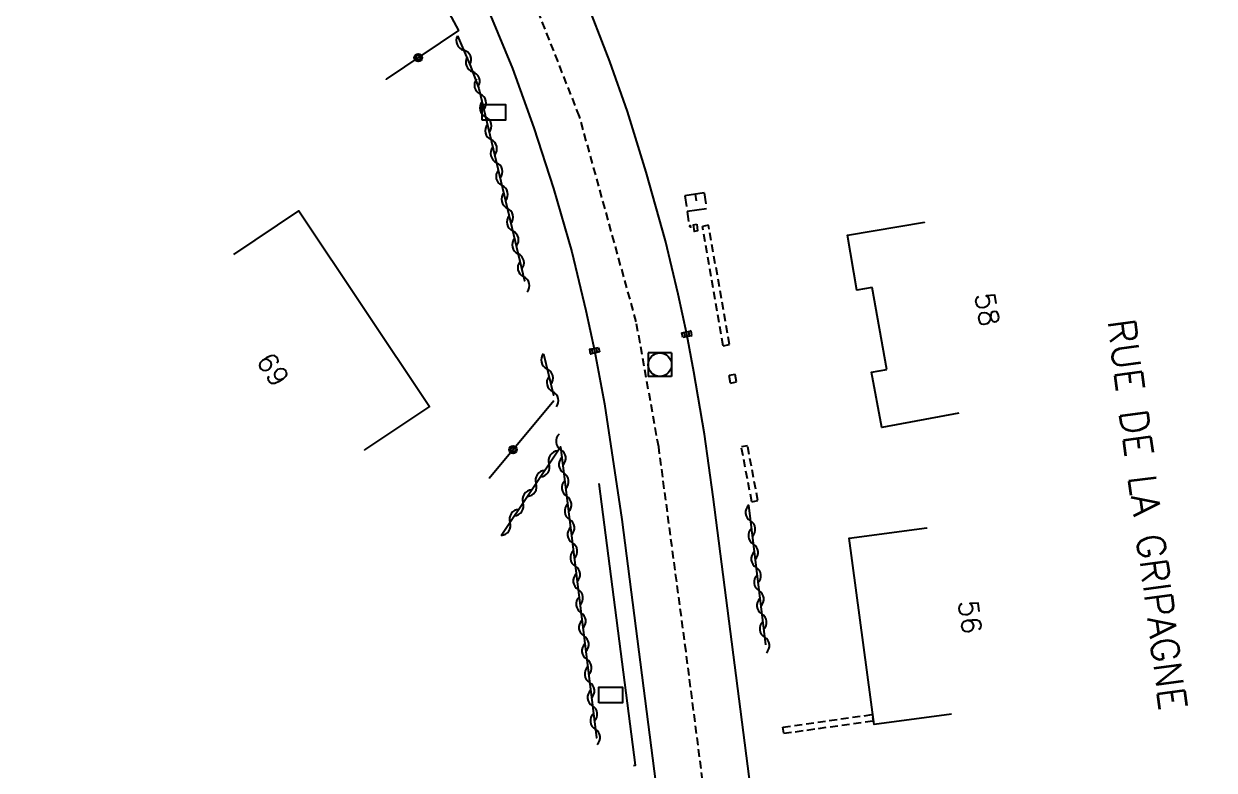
# Model space of a CAD drawing. Header units: millimetres. Extents: x 135000 to 136000, y 129211 to 130000.
# Drawn here: x 135144.5 to 135220.6, y 129652.3 to 129700 of the extents above; entities that cross this region are included whole.
import ezdxf
from ezdxf.enums import TextEntityAlignment as Align

# ---------------------------------------------------------------- set-up
doc = ezdxf.new("R2010")
doc.units = ezdxf.units.MM
doc.linetypes.add('DASHED', pattern=[0.75, 0.5, -0.25])
doc.layers.get('0').update_dxf_attribs({"linetype": 'CONTINUOUS'})
for name, color, linetype in [('W0001', 6, 'DASHED'), ('W0008', 7, 'CONTINUOUS'), ('W0100', 7, 'CONTINUOUS'), ('W0105', 7, 'CONTINUOUS'), ('W0112', 1, 'DASHED'), ('W0310', 3, 'CONTINUOUS'), ('W0322', 7, 'CONTINUOUS'), ('W0400', 7, 'CONTINUOUS'), ('W0420', 7, 'CONTINUOUS'), ('W0984', 7, 'CONTINUOUS'), ('W0989', 7, 'CONTINUOUS'), ('W0991', 7, 'CONTINUOUS'), ('W1471', 7, 'CONTINUOUS')]:
    doc.layers.add(name, color=color, linetype=linetype)
doc.styles.get("Standard").update_dxf_attribs({"font": 'romans.shx', "width": 0.85})

# ---------------------------------------------------------------- blocks, each defined once
blk = doc.blocks.new('T400')
for p, q in [((-0.15, 0.3), (0.15, 0.3)), ((-0.15, -0.25), (-0.15, 0.3)), ((-0.15, 0.15), (0.15, 0.15)), ((-0.15, 0), (0.15, 0)), ((0.15, 0.3), (0.15, -0.25)), ((-0.15, -0.15), (0.15, -0.15)), ((-0.15, -0.25), (-0.15, -0.3)), ((-0.15, -0.3), (0.15, -0.3)), ((0.15, -0.3), (0.15, -0.25))]:
    blk.add_line(p, q)
blk = doc.blocks.new('T420')
for p, q in [((0.75, 0.75), (-0.75, 0.75)), ((-0.75, 0.75), (-0.75, -0.75)), ((0.75, 0.75), (0.75, -0.75)), ((0.75, -0.75), (-0.75, -0.75))]:
    blk.add_line(p, q)
blk.add_ellipse((0, 0), major_axis=(-0.53, 0.53), ratio=1, start_param=3.926991, end_param=10.210176)
blk = doc.blocks.new('T1471')
at = {"color": 0, "linetype": 'Continuous', "flags": 128}
blk.add_lwpolyline([(-0.75, -0.5), (-0.75, 0.5), (0.75, 0.5), (0.75, -0.5), (-0.75, -0.5)], dxfattribs=at)
blk = doc.blocks.new('t322o')
at = {"color": 0, "linetype": 'Continuous'}
for radius in [0.25, 0.15]:
    blk.add_circle((0, 0), radius, dxfattribs=at)
blk = doc.blocks.new('t310o')
at = {"color": 0, "linetype": 'Continuous'}
for centre, start, end in [((-0.5, 0.375), 216.8699, 323.1304), ((0.5, -0.375), 36.8699, 143.1303)]:
    blk.add_arc(centre, 0.625, start, end, dxfattribs=at)

msp = doc.modelspace()

# ---------------------------------------------------------------- linework, layer by layer
at = {"layer": 'W0001'}
msp.add_lwpolyline([(135220.567, 129398.396), (135218.354, 129415.502), (135215.514, 129437.278), (135212.923, 129457.352), (135208.88, 129488.64), (135205.442, 129515.416), (135199.672, 129560.064), (135196.676, 129583.09), (135193.406, 129608.794), (135191.632, 129622.506), (135189.205, 129641.248), (135186.806, 129659.892), (135185.058, 129672.972), (135183.626, 129680.966), (135179.998, 129694.103), (135176.046, 129704.136), (135172.23, 129711.887), (135168.039, 129719.06), (135161.21, 129729.675), (135147.138, 129751.41)], dxfattribs=at)
at = {"layer": 'W0008'}
for points in [[(135196.053, 129611.598), (135193.02, 129635.029), (135192.7, 129637.486), (135188.55, 129669.783), (135187.99, 129673.795), (135187.316, 129677.771), (135186.861, 129680.181), (135186.311, 129682.729), (135185.496, 129686.149), (135184.269, 129690.549), (135183.055, 129694.424), (135181.93, 129697.624), (135180.247, 129701.978), (135178.218, 129706.661), (135176.35, 129710.475), (135174.585, 129713.83), (135171.017, 129719.95), (135164.809, 129729.697), (135149.799, 129753.117)], [(135144.477, 129749.704), (135156.96, 129730.606), (135159.806, 129726.278), (135164.173, 129719.623), (135167.283, 129714.588), (135168.884, 129711.825), (135171.118, 129707.588), (135173.37, 129702.83), (135175.71, 129697.176), (135177.084, 129693.379), (135178.342, 129689.5), (135179.501, 129685.455), (135180.405, 129681.691), (135180.951, 129679.129), (135181.595, 129675.723), (135182.706, 129668.334), (135185.562, 129646.098)]]:
    msp.add_lwpolyline(points, dxfattribs=at)
at = {"layer": 'W0100'}
for p, q in [((135187.264, 129687.17), (135187.489, 129687.216)), ((135187.264, 129687.17), (135187.324, 129686.752)), ((135199.648, 129677.931), (135198.699, 129683.162))]:
    msp.add_line(p, q, dxfattribs=at)
for points in [[(135157.897, 129685.285), (135162.056, 129688.06), (135170.404, 129675.551), (135166.245, 129672.775), (135166.245, 129672.775), (135166.245, 129672.775), (135166.245, 129672.775), (135166.245, 129672.775), (135166.245, 129672.775), (135166.245, 129672.775), (135166.245, 129672.775), (135166.245, 129672.775), (135166.245, 129672.775), (135166.245, 129672.775), (135166.245, 129672.775), (135166.245, 129672.775), (135166.245, 129672.775), (135166.245, 129672.775), (135166.245, 129672.775), (135166.245, 129672.775), (135166.245, 129672.775), (135166.245, 129672.775), (135166.245, 129672.775), (135166.245, 129672.775), (135166.245, 129672.775), (135166.245, 129672.775), (135166.245, 129672.775), (135166.245, 129672.775), (135166.245, 129672.775), (135166.245, 129672.775), (135166.245, 129672.775), (135166.245, 129672.775), (135166.245, 129672.775), (135166.245, 129672.775), (135166.245, 129672.775), (135166.245, 129672.775), (135166.245, 129672.775), (135166.245, 129672.775), (135166.245, 129672.775), (135166.245, 129672.775), (135166.245, 129672.775), (135166.245, 129672.775), (135166.245, 129672.775), (135166.245, 129672.775), (135166.245, 129672.775), (135166.245, 129672.775), (135166.245, 129672.775), (135166.245, 129672.775), (135166.245, 129672.775), (135166.245, 129672.775), (135166.245, 129672.775), (135166.245, 129672.775), (135166.245, 129672.775), (135166.245, 129672.775), (135166.245, 129672.775), (135166.245, 129672.775), (135166.245, 129672.775), (135166.245, 129672.775), (135166.245, 129672.775), (135166.245, 129672.775), (135166.245, 129672.775), (135166.245, 129672.775), (135166.245, 129672.775), (135166.245, 129672.775), (135166.245, 129672.775), (135166.245, 129672.775), (135166.245, 129672.775), (135166.245, 129672.775), (135166.245, 129672.775), (135166.245, 129672.775), (135166.245, 129672.775), (135166.245, 129672.775), (135166.245, 129672.775), (135166.245, 129672.775), (135166.245, 129672.775), (135166.245, 129672.775), (135166.245, 129672.775), (135166.245, 129672.775), (135166.245, 129672.775), (135166.245, 129672.775), (135166.245, 129672.775), (135166.245, 129672.775), (135166.245, 129672.775), (135166.245, 129672.775), (135166.245, 129672.775), (135166.245, 129672.775), (135166.245, 129672.775), (135166.245, 129672.775), (135166.245, 129672.775), (135166.245, 129672.775), (135166.245, 129672.775), (135166.245, 129672.775), (135166.245, 129672.775), (135166.245, 129672.775), (135166.245, 129672.775), (135166.245, 129672.775), (135166.245, 129672.775), (135166.245, 129672.775), (135166.245, 129672.775), (135166.245, 129672.775), (135166.245, 129672.775), (135166.245, 129672.775), (135166.245, 129672.775), (135166.245, 129672.775), (135166.245, 129672.775), (135166.245, 129672.775), (135166.245, 129672.775), (135166.245, 129672.775), (135166.245, 129672.775), (135166.245, 129672.775), (135166.245, 129672.775), (135166.245, 129672.775), (135166.245, 129672.775), (135166.245, 129672.775), (135166.245, 129672.775), (135166.245, 129672.775), (135166.245, 129672.775), (135166.245, 129672.775), (135166.245, 129672.775), (135166.245, 129672.775)], [(135187.489, 129687.216), (135187.549, 129686.798), (135187.324, 129686.752), (135187.324, 129686.752), (135187.324, 129686.752), (135187.324, 129686.752), (135187.324, 129686.752), (135187.324, 129686.752), (135187.324, 129686.752), (135187.324, 129686.752), (135187.324, 129686.752), (135187.324, 129686.752), (135187.324, 129686.752), (135187.324, 129686.752), (135187.324, 129686.752), (135187.324, 129686.752), (135187.324, 129686.752), (135187.324, 129686.752), (135187.324, 129686.752), (135187.324, 129686.752), (135187.324, 129686.752), (135187.324, 129686.752), (135187.324, 129686.752), (135187.324, 129686.752), (135187.324, 129686.752), (135187.324, 129686.752), (135187.324, 129686.752), (135187.324, 129686.752), (135187.324, 129686.752), (135187.324, 129686.752), (135187.324, 129686.752), (135187.324, 129686.752), (135187.324, 129686.752), (135187.324, 129686.752), (135187.324, 129686.752), (135187.324, 129686.752), (135187.324, 129686.752), (135187.324, 129686.752), (135187.324, 129686.752), (135187.324, 129686.752), (135187.324, 129686.752), (135187.324, 129686.752), (135187.324, 129686.752), (135187.324, 129686.752), (135187.324, 129686.752), (135187.324, 129686.752), (135187.324, 129686.752), (135187.324, 129686.752), (135187.324, 129686.752), (135187.324, 129686.752), (135187.324, 129686.752), (135187.324, 129686.752), (135187.324, 129686.752), (135187.324, 129686.752), (135187.324, 129686.752), (135187.324, 129686.752), (135187.324, 129686.752), (135187.324, 129686.752), (135187.324, 129686.752), (135187.324, 129686.752), (135187.324, 129686.752), (135187.324, 129686.752), (135187.324, 129686.752), (135187.324, 129686.752), (135187.324, 129686.752), (135187.324, 129686.752), (135187.324, 129686.752), (135187.324, 129686.752), (135187.324, 129686.752), (135187.324, 129686.752), (135187.324, 129686.752), (135187.324, 129686.752), (135187.324, 129686.752), (135187.324, 129686.752), (135187.324, 129686.752), (135187.324, 129686.752), (135187.324, 129686.752), (135187.324, 129686.752), (135187.324, 129686.752), (135187.324, 129686.752), (135187.324, 129686.752), (135187.324, 129686.752), (135187.324, 129686.752), (135187.324, 129686.752), (135187.324, 129686.752), (135187.324, 129686.752), (135187.324, 129686.752), (135187.324, 129686.752), (135187.324, 129686.752), (135187.324, 129686.752), (135187.324, 129686.752), (135187.324, 129686.752), (135187.324, 129686.752), (135187.324, 129686.752), (135187.324, 129686.752), (135187.324, 129686.752), (135187.324, 129686.752), (135187.324, 129686.752), (135187.324, 129686.752), (135187.324, 129686.752), (135187.324, 129686.752), (135187.324, 129686.752), (135187.324, 129686.752), (135187.324, 129686.752), (135187.324, 129686.752), (135187.324, 129686.752), (135187.324, 129686.752), (135187.324, 129686.752), (135187.324, 129686.752), (135187.324, 129686.752), (135187.324, 129686.752), (135187.324, 129686.752), (135187.324, 129686.752), (135187.324, 129686.752), (135187.324, 129686.752), (135187.324, 129686.752), (135187.324, 129686.752), (135187.324, 129686.752), (135187.324, 129686.752), (135187.324, 129686.752)], [(135198.699, 129683.162), (135197.723, 129682.985), (135197.122, 129686.514), (135202.051, 129687.353), (135202.051, 129687.353), (135202.051, 129687.353), (135202.051, 129687.353), (135202.051, 129687.353), (135202.051, 129687.353), (135202.051, 129687.353), (135202.051, 129687.353), (135202.051, 129687.353), (135202.051, 129687.353), (135202.051, 129687.353), (135202.051, 129687.353), (135202.051, 129687.353), (135202.051, 129687.353), (135202.051, 129687.353), (135202.051, 129687.353), (135202.051, 129687.353), (135202.051, 129687.353), (135202.051, 129687.353), (135202.051, 129687.353), (135202.051, 129687.353), (135202.051, 129687.353), (135202.051, 129687.353), (135202.051, 129687.353), (135202.051, 129687.353), (135202.051, 129687.353), (135202.051, 129687.353), (135202.051, 129687.353), (135202.051, 129687.353), (135202.051, 129687.353), (135202.051, 129687.353), (135202.051, 129687.353), (135202.051, 129687.353), (135202.051, 129687.353), (135202.051, 129687.353), (135202.051, 129687.353), (135202.051, 129687.353), (135202.051, 129687.353), (135202.051, 129687.353), (135202.051, 129687.353), (135202.051, 129687.353), (135202.051, 129687.353), (135202.051, 129687.353), (135202.051, 129687.353), (135202.051, 129687.353), (135202.051, 129687.353), (135202.051, 129687.353), (135202.051, 129687.353), (135202.051, 129687.353), (135202.051, 129687.353), (135202.051, 129687.353), (135202.051, 129687.353), (135202.051, 129687.353), (135202.051, 129687.353), (135202.051, 129687.353), (135202.051, 129687.353), (135202.051, 129687.353), (135202.051, 129687.353), (135202.051, 129687.353), (135202.051, 129687.353), (135202.051, 129687.353), (135202.051, 129687.353), (135202.051, 129687.353), (135202.051, 129687.353), (135202.051, 129687.353), (135202.051, 129687.353), (135202.051, 129687.353), (135202.051, 129687.353), (135202.051, 129687.353), (135202.051, 129687.353), (135202.051, 129687.353), (135202.051, 129687.353), (135202.051, 129687.353), (135202.051, 129687.353), (135202.051, 129687.353), (135202.051, 129687.353), (135202.051, 129687.353), (135202.051, 129687.353), (135202.051, 129687.353), (135202.051, 129687.353), (135202.051, 129687.353), (135202.051, 129687.353), (135202.051, 129687.353), (135202.051, 129687.353), (135202.051, 129687.353), (135202.051, 129687.353), (135202.051, 129687.353), (135202.051, 129687.353), (135202.051, 129687.353), (135202.051, 129687.353), (135202.051, 129687.353), (135202.051, 129687.353), (135202.051, 129687.353), (135202.051, 129687.353), (135202.051, 129687.353), (135202.051, 129687.353), (135202.051, 129687.353), (135202.051, 129687.353), (135202.051, 129687.353), (135202.051, 129687.353), (135202.051, 129687.353), (135202.051, 129687.353), (135202.051, 129687.353), (135202.051, 129687.353), (135202.051, 129687.353), (135202.051, 129687.353), (135202.051, 129687.353), (135202.051, 129687.353), (135202.051, 129687.353), (135202.051, 129687.353), (135202.051, 129687.353), (135202.051, 129687.353), (135202.051, 129687.353)], [(135204.237, 129675.124), (135199.32, 129674.216), (135198.667, 129677.753), (135199.648, 129677.931)], [(135203.785, 129655.874), (135198.829, 129655.212), (135197.235, 129667.136), (135202.19, 129667.799), (135202.19, 129667.799), (135202.19, 129667.799), (135202.19, 129667.799), (135202.19, 129667.799), (135202.19, 129667.799), (135202.19, 129667.799), (135202.19, 129667.799), (135202.19, 129667.799), (135202.19, 129667.799), (135202.19, 129667.799), (135202.19, 129667.799), (135202.19, 129667.799), (135202.19, 129667.799), (135202.19, 129667.799), (135202.19, 129667.799), (135202.19, 129667.799), (135202.19, 129667.799), (135202.19, 129667.799), (135202.19, 129667.799), (135202.19, 129667.799), (135202.19, 129667.799), (135202.19, 129667.799), (135202.19, 129667.799), (135202.19, 129667.799), (135202.19, 129667.799), (135202.19, 129667.799), (135202.19, 129667.799), (135202.19, 129667.799), (135202.19, 129667.799), (135202.19, 129667.799), (135202.19, 129667.799), (135202.19, 129667.799), (135202.19, 129667.799), (135202.19, 129667.799), (135202.19, 129667.799), (135202.19, 129667.799), (135202.19, 129667.799), (135202.19, 129667.799), (135202.19, 129667.799), (135202.19, 129667.799), (135202.19, 129667.799), (135202.19, 129667.799), (135202.19, 129667.799), (135202.19, 129667.799), (135202.19, 129667.799), (135202.19, 129667.799), (135202.19, 129667.799), (135202.19, 129667.799), (135202.19, 129667.799), (135202.19, 129667.799), (135202.19, 129667.799), (135202.19, 129667.799), (135202.19, 129667.799), (135202.19, 129667.799), (135202.19, 129667.799), (135202.19, 129667.799), (135202.19, 129667.799), (135202.19, 129667.799), (135202.19, 129667.799), (135202.19, 129667.799), (135202.19, 129667.799), (135202.19, 129667.799), (135202.19, 129667.799), (135202.19, 129667.799), (135202.19, 129667.799), (135202.19, 129667.799), (135202.19, 129667.799), (135202.19, 129667.799), (135202.19, 129667.799), (135202.19, 129667.799), (135202.19, 129667.799), (135202.19, 129667.799), (135202.19, 129667.799), (135202.19, 129667.799), (135202.19, 129667.799), (135202.19, 129667.799), (135202.19, 129667.799), (135202.19, 129667.799), (135202.19, 129667.799), (135202.19, 129667.799), (135202.19, 129667.799), (135202.19, 129667.799), (135202.19, 129667.799), (135202.19, 129667.799), (135202.19, 129667.799), (135202.19, 129667.799), (135202.19, 129667.799), (135202.19, 129667.799), (135202.19, 129667.799), (135202.19, 129667.799), (135202.19, 129667.799), (135202.19, 129667.799), (135202.19, 129667.799), (135202.19, 129667.799), (135202.19, 129667.799), (135202.19, 129667.799), (135202.19, 129667.799), (135202.19, 129667.799), (135202.19, 129667.799), (135202.19, 129667.799), (135202.19, 129667.799), (135202.19, 129667.799), (135202.19, 129667.799), (135202.19, 129667.799), (135202.19, 129667.799), (135202.19, 129667.799), (135202.19, 129667.799), (135202.19, 129667.799), (135202.19, 129667.799), (135202.19, 129667.799), (135202.19, 129667.799), (135202.19, 129667.799), (135202.19, 129667.799), (135202.19, 129667.799), (135202.19, 129667.799), (135202.19, 129667.799)]]:
    msp.add_lwpolyline(points, dxfattribs=at)
at = {"layer": 'W0105'}
msp.add_lwpolyline([(135183.441, 129652.607), (135183.576, 129652.628), (135181.259, 129670.632)], dxfattribs=at)
at = {"layer": 'W0112'}
for points in [[(135189.19, 129679.443), (135189.584, 129679.512), (135188.249, 129687.144), (135187.855, 129687.075), (135187.855, 129687.075), (135187.855, 129687.075), (135187.855, 129687.075), (135187.855, 129687.075), (135187.855, 129687.075), (135187.855, 129687.075), (135187.855, 129687.075), (135187.855, 129687.075), (135187.855, 129687.075), (135187.855, 129687.075), (135187.855, 129687.075), (135187.855, 129687.075), (135187.855, 129687.075), (135187.855, 129687.075), (135187.855, 129687.075), (135187.855, 129687.075), (135187.855, 129687.075), (135187.855, 129687.075), (135187.855, 129687.075), (135187.855, 129687.075), (135187.855, 129687.075), (135187.855, 129687.075), (135187.855, 129687.075), (135187.855, 129687.075), (135187.855, 129687.075), (135187.855, 129687.075), (135187.855, 129687.075), (135187.855, 129687.075), (135187.855, 129687.075), (135187.855, 129687.075), (135187.855, 129687.075), (135187.855, 129687.075), (135187.855, 129687.075), (135187.855, 129687.075), (135187.855, 129687.075), (135187.855, 129687.075), (135187.855, 129687.075), (135187.855, 129687.075), (135187.855, 129687.075), (135187.855, 129687.075), (135187.855, 129687.075), (135187.855, 129687.075), (135187.855, 129687.075), (135187.855, 129687.075), (135187.855, 129687.075), (135187.855, 129687.075), (135187.855, 129687.075), (135187.855, 129687.075), (135187.855, 129687.075), (135187.855, 129687.075), (135187.855, 129687.075), (135187.855, 129687.075), (135187.855, 129687.075), (135187.855, 129687.075), (135187.855, 129687.075), (135187.855, 129687.075), (135187.855, 129687.075), (135187.855, 129687.075), (135187.855, 129687.075), (135187.855, 129687.075), (135187.855, 129687.075), (135187.855, 129687.075), (135187.855, 129687.075), (135187.855, 129687.075), (135187.855, 129687.075), (135187.855, 129687.075), (135187.855, 129687.075), (135187.855, 129687.075), (135187.855, 129687.075), (135187.855, 129687.075), (135187.855, 129687.075), (135187.855, 129687.075), (135187.855, 129687.075), (135187.855, 129687.075), (135187.855, 129687.075), (135187.855, 129687.075), (135187.855, 129687.075), (135187.855, 129687.075), (135187.855, 129687.075), (135187.855, 129687.075), (135187.855, 129687.075), (135187.855, 129687.075), (135187.855, 129687.075), (135187.855, 129687.075), (135187.855, 129687.075), (135187.855, 129687.075), (135187.855, 129687.075), (135187.855, 129687.075), (135187.855, 129687.075), (135187.855, 129687.075), (135187.855, 129687.075), (135187.855, 129687.075), (135187.855, 129687.075), (135187.855, 129687.075), (135187.855, 129687.075), (135187.855, 129687.075), (135187.855, 129687.075), (135187.855, 129687.075), (135187.855, 129687.075), (135187.855, 129687.075), (135187.855, 129687.075), (135187.855, 129687.075), (135187.855, 129687.075), (135187.855, 129687.075), (135187.855, 129687.075), (135187.855, 129687.075), (135187.855, 129687.075), (135187.855, 129687.075), (135187.855, 129687.075), (135187.855, 129687.075), (135187.855, 129687.075), (135187.855, 129687.075), (135187.855, 129687.075), (135187.855, 129687.075), (135187.855, 129687.075), (135187.855, 129687.075)], [(135189.19, 129679.443), (135187.855, 129687.075), (135187.855, 129687.075), (135187.855, 129687.075), (135187.855, 129687.075), (135187.855, 129687.075), (135187.855, 129687.075), (135187.855, 129687.075), (135187.855, 129687.075), (135187.855, 129687.075), (135187.855, 129687.075), (135187.855, 129687.075), (135187.855, 129687.075), (135187.855, 129687.075), (135187.855, 129687.075), (135187.855, 129687.075), (135187.855, 129687.075), (135187.855, 129687.075), (135187.855, 129687.075), (135187.855, 129687.075), (135187.855, 129687.075), (135187.855, 129687.075), (135187.855, 129687.075), (135187.855, 129687.075), (135187.855, 129687.075), (135187.855, 129687.075), (135187.855, 129687.075), (135187.855, 129687.075), (135187.855, 129687.075), (135187.855, 129687.075), (135187.855, 129687.075), (135187.855, 129687.075), (135187.855, 129687.075), (135187.855, 129687.075), (135187.855, 129687.075), (135187.855, 129687.075), (135187.855, 129687.075), (135187.855, 129687.075), (135187.855, 129687.075), (135187.855, 129687.075), (135187.855, 129687.075), (135187.855, 129687.075), (135187.855, 129687.075), (135187.855, 129687.075), (135187.855, 129687.075), (135187.855, 129687.075), (135187.855, 129687.075), (135187.855, 129687.075), (135187.855, 129687.075), (135187.855, 129687.075), (135187.855, 129687.075), (135187.855, 129687.075), (135187.855, 129687.075), (135187.855, 129687.075), (135187.855, 129687.075), (135187.855, 129687.075), (135187.855, 129687.075), (135187.855, 129687.075), (135187.855, 129687.075), (135187.855, 129687.075), (135187.855, 129687.075), (135187.855, 129687.075), (135187.855, 129687.075), (135187.855, 129687.075), (135187.855, 129687.075), (135187.855, 129687.075), (135187.855, 129687.075), (135187.855, 129687.075), (135187.855, 129687.075), (135187.855, 129687.075), (135187.855, 129687.075), (135187.855, 129687.075), (135187.855, 129687.075), (135187.855, 129687.075), (135187.855, 129687.075), (135187.855, 129687.075), (135187.855, 129687.075), (135187.855, 129687.075), (135187.855, 129687.075), (135187.855, 129687.075), (135187.855, 129687.075), (135187.855, 129687.075), (135187.855, 129687.075), (135187.855, 129687.075), (135187.855, 129687.075), (135187.855, 129687.075), (135187.855, 129687.075), (135187.855, 129687.075), (135187.855, 129687.075), (135187.855, 129687.075), (135187.855, 129687.075), (135187.855, 129687.075), (135187.855, 129687.075), (135187.855, 129687.075), (135187.855, 129687.075), (135187.855, 129687.075), (135187.855, 129687.075), (135187.855, 129687.075), (135187.855, 129687.075), (135187.855, 129687.075), (135187.855, 129687.075), (135187.855, 129687.075), (135187.855, 129687.075), (135187.855, 129687.075), (135187.855, 129687.075), (135187.855, 129687.075), (135187.855, 129687.075), (135187.855, 129687.075), (135187.855, 129687.075), (135187.855, 129687.075), (135187.855, 129687.075), (135187.855, 129687.075), (135187.855, 129687.075), (135187.855, 129687.075), (135187.855, 129687.075), (135187.855, 129687.075), (135187.855, 129687.075), (135187.855, 129687.075), (135187.855, 129687.075), (135187.855, 129687.075)], [(135189.645, 129677.055), (135190.039, 129677.123), (135189.956, 129677.608), (135189.562, 129677.54), (135189.562, 129677.54), (135189.562, 129677.54), (135189.562, 129677.54), (135189.562, 129677.54), (135189.562, 129677.54), (135189.562, 129677.54), (135189.562, 129677.54), (135189.562, 129677.54), (135189.562, 129677.54), (135189.562, 129677.54), (135189.562, 129677.54), (135189.562, 129677.54), (135189.562, 129677.54), (135189.562, 129677.54), (135189.562, 129677.54), (135189.562, 129677.54), (135189.562, 129677.54), (135189.562, 129677.54), (135189.562, 129677.54), (135189.562, 129677.54), (135189.562, 129677.54), (135189.562, 129677.54), (135189.562, 129677.54), (135189.562, 129677.54), (135189.562, 129677.54), (135189.562, 129677.54), (135189.562, 129677.54), (135189.562, 129677.54), (135189.562, 129677.54), (135189.562, 129677.54), (135189.562, 129677.54), (135189.562, 129677.54), (135189.562, 129677.54), (135189.562, 129677.54), (135189.562, 129677.54), (135189.562, 129677.54), (135189.562, 129677.54), (135189.562, 129677.54), (135189.562, 129677.54), (135189.562, 129677.54), (135189.562, 129677.54), (135189.562, 129677.54), (135189.562, 129677.54), (135189.562, 129677.54), (135189.562, 129677.54), (135189.562, 129677.54), (135189.562, 129677.54), (135189.562, 129677.54), (135189.562, 129677.54), (135189.562, 129677.54), (135189.562, 129677.54), (135189.562, 129677.54), (135189.562, 129677.54), (135189.562, 129677.54), (135189.562, 129677.54), (135189.562, 129677.54), (135189.562, 129677.54), (135189.562, 129677.54), (135189.562, 129677.54), (135189.562, 129677.54), (135189.562, 129677.54), (135189.562, 129677.54), (135189.562, 129677.54), (135189.562, 129677.54), (135189.562, 129677.54), (135189.562, 129677.54), (135189.562, 129677.54), (135189.562, 129677.54), (135189.562, 129677.54), (135189.562, 129677.54), (135189.562, 129677.54), (135189.562, 129677.54), (135189.562, 129677.54), (135189.562, 129677.54), (135189.562, 129677.54), (135189.562, 129677.54), (135189.562, 129677.54), (135189.562, 129677.54), (135189.562, 129677.54), (135189.562, 129677.54), (135189.562, 129677.54), (135189.562, 129677.54), (135189.562, 129677.54), (135189.562, 129677.54), (135189.562, 129677.54), (135189.562, 129677.54), (135189.562, 129677.54), (135189.562, 129677.54), (135189.562, 129677.54), (135189.562, 129677.54), (135189.562, 129677.54), (135189.562, 129677.54), (135189.562, 129677.54), (135189.562, 129677.54), (135189.562, 129677.54), (135189.562, 129677.54), (135189.562, 129677.54), (135189.562, 129677.54), (135189.562, 129677.54), (135189.562, 129677.54), (135189.562, 129677.54), (135189.562, 129677.54), (135189.562, 129677.54), (135189.562, 129677.54), (135189.562, 129677.54), (135189.562, 129677.54), (135189.562, 129677.54), (135189.562, 129677.54), (135189.562, 129677.54), (135189.562, 129677.54), (135189.562, 129677.54), (135189.562, 129677.54), (135189.562, 129677.54), (135189.562, 129677.54), (135189.562, 129677.54), (135189.562, 129677.54)], [(135189.645, 129677.055), (135189.562, 129677.54), (135189.562, 129677.54), (135189.562, 129677.54), (135189.562, 129677.54), (135189.562, 129677.54), (135189.562, 129677.54), (135189.562, 129677.54), (135189.562, 129677.54), (135189.562, 129677.54), (135189.562, 129677.54), (135189.562, 129677.54), (135189.562, 129677.54), (135189.562, 129677.54), (135189.562, 129677.54), (135189.562, 129677.54), (135189.562, 129677.54), (135189.562, 129677.54), (135189.562, 129677.54), (135189.562, 129677.54), (135189.562, 129677.54), (135189.562, 129677.54), (135189.562, 129677.54), (135189.562, 129677.54), (135189.562, 129677.54), (135189.562, 129677.54), (135189.562, 129677.54), (135189.562, 129677.54), (135189.562, 129677.54), (135189.562, 129677.54), (135189.562, 129677.54), (135189.562, 129677.54), (135189.562, 129677.54), (135189.562, 129677.54), (135189.562, 129677.54), (135189.562, 129677.54), (135189.562, 129677.54), (135189.562, 129677.54), (135189.562, 129677.54), (135189.562, 129677.54), (135189.562, 129677.54), (135189.562, 129677.54), (135189.562, 129677.54), (135189.562, 129677.54), (135189.562, 129677.54), (135189.562, 129677.54), (135189.562, 129677.54), (135189.562, 129677.54), (135189.562, 129677.54), (135189.562, 129677.54), (135189.562, 129677.54), (135189.562, 129677.54), (135189.562, 129677.54), (135189.562, 129677.54), (135189.562, 129677.54), (135189.562, 129677.54), (135189.562, 129677.54), (135189.562, 129677.54), (135189.562, 129677.54), (135189.562, 129677.54), (135189.562, 129677.54), (135189.562, 129677.54), (135189.562, 129677.54), (135189.562, 129677.54), (135189.562, 129677.54), (135189.562, 129677.54), (135189.562, 129677.54), (135189.562, 129677.54), (135189.562, 129677.54), (135189.562, 129677.54), (135189.562, 129677.54), (135189.562, 129677.54), (135189.562, 129677.54), (135189.562, 129677.54), (135189.562, 129677.54), (135189.562, 129677.54), (135189.562, 129677.54), (135189.562, 129677.54), (135189.562, 129677.54), (135189.562, 129677.54), (135189.562, 129677.54), (135189.562, 129677.54), (135189.562, 129677.54), (135189.562, 129677.54), (135189.562, 129677.54), (135189.562, 129677.54), (135189.562, 129677.54), (135189.562, 129677.54), (135189.562, 129677.54), (135189.562, 129677.54), (135189.562, 129677.54), (135189.562, 129677.54), (135189.562, 129677.54), (135189.562, 129677.54), (135189.562, 129677.54), (135189.562, 129677.54), (135189.562, 129677.54), (135189.562, 129677.54), (135189.562, 129677.54), (135189.562, 129677.54), (135189.562, 129677.54), (135189.562, 129677.54), (135189.562, 129677.54), (135189.562, 129677.54), (135189.562, 129677.54), (135189.562, 129677.54), (135189.562, 129677.54), (135189.562, 129677.54), (135189.562, 129677.54), (135189.562, 129677.54), (135189.562, 129677.54), (135189.562, 129677.54), (135189.562, 129677.54), (135189.562, 129677.54), (135189.562, 129677.54), (135189.562, 129677.54), (135189.562, 129677.54), (135189.562, 129677.54), (135189.562, 129677.54), (135189.562, 129677.54)], [(135191.012, 129669.463), (135191.405, 129669.537), (135190.739, 129673.049), (135190.346, 129672.975), (135190.346, 129672.975), (135190.346, 129672.975), (135190.346, 129672.975), (135190.346, 129672.975), (135190.346, 129672.975), (135190.346, 129672.975), (135190.346, 129672.975), (135190.346, 129672.975), (135190.346, 129672.975), (135190.346, 129672.975), (135190.346, 129672.975), (135190.346, 129672.975), (135190.346, 129672.975), (135190.346, 129672.975), (135190.346, 129672.975), (135190.346, 129672.975), (135190.346, 129672.975), (135190.346, 129672.975), (135190.346, 129672.975), (135190.346, 129672.975), (135190.346, 129672.975), (135190.346, 129672.975), (135190.346, 129672.975), (135190.346, 129672.975), (135190.346, 129672.975), (135190.346, 129672.975), (135190.346, 129672.975), (135190.346, 129672.975), (135190.346, 129672.975), (135190.346, 129672.975), (135190.346, 129672.975), (135190.346, 129672.975), (135190.346, 129672.975), (135190.346, 129672.975), (135190.346, 129672.975), (135190.346, 129672.975), (135190.346, 129672.975), (135190.346, 129672.975), (135190.346, 129672.975), (135190.346, 129672.975), (135190.346, 129672.975), (135190.346, 129672.975), (135190.346, 129672.975), (135190.346, 129672.975), (135190.346, 129672.975), (135190.346, 129672.975), (135190.346, 129672.975), (135190.346, 129672.975), (135190.346, 129672.975), (135190.346, 129672.975), (135190.346, 129672.975), (135190.346, 129672.975), (135190.346, 129672.975), (135190.346, 129672.975), (135190.346, 129672.975), (135190.346, 129672.975), (135190.346, 129672.975), (135190.346, 129672.975), (135190.346, 129672.975), (135190.346, 129672.975), (135190.346, 129672.975), (135190.346, 129672.975), (135190.346, 129672.975), (135190.346, 129672.975), (135190.346, 129672.975), (135190.346, 129672.975), (135190.346, 129672.975), (135190.346, 129672.975), (135190.346, 129672.975), (135190.346, 129672.975), (135190.346, 129672.975), (135190.346, 129672.975), (135190.346, 129672.975), (135190.346, 129672.975), (135190.346, 129672.975), (135190.346, 129672.975), (135190.346, 129672.975), (135190.346, 129672.975), (135190.346, 129672.975), (135190.346, 129672.975), (135190.346, 129672.975), (135190.346, 129672.975), (135190.346, 129672.975), (135190.346, 129672.975), (135190.346, 129672.975), (135190.346, 129672.975), (135190.346, 129672.975), (135190.346, 129672.975), (135190.346, 129672.975), (135190.346, 129672.975), (135190.346, 129672.975), (135190.346, 129672.975), (135190.346, 129672.975), (135190.346, 129672.975), (135190.346, 129672.975), (135190.346, 129672.975), (135190.346, 129672.975), (135190.346, 129672.975), (135190.346, 129672.975), (135190.346, 129672.975), (135190.346, 129672.975), (135190.346, 129672.975), (135190.346, 129672.975), (135190.346, 129672.975), (135190.346, 129672.975), (135190.346, 129672.975), (135190.346, 129672.975), (135190.346, 129672.975), (135190.346, 129672.975), (135190.346, 129672.975), (135190.346, 129672.975), (135190.346, 129672.975), (135190.346, 129672.975), (135190.346, 129672.975), (135190.346, 129672.975), (135190.346, 129672.975)], [(135191.012, 129669.463), (135190.346, 129672.975), (135190.346, 129672.975), (135190.346, 129672.975), (135190.346, 129672.975), (135190.346, 129672.975), (135190.346, 129672.975), (135190.346, 129672.975), (135190.346, 129672.975), (135190.346, 129672.975), (135190.346, 129672.975), (135190.346, 129672.975), (135190.346, 129672.975), (135190.346, 129672.975), (135190.346, 129672.975), (135190.346, 129672.975), (135190.346, 129672.975), (135190.346, 129672.975), (135190.346, 129672.975), (135190.346, 129672.975), (135190.346, 129672.975), (135190.346, 129672.975), (135190.346, 129672.975), (135190.346, 129672.975), (135190.346, 129672.975), (135190.346, 129672.975), (135190.346, 129672.975), (135190.346, 129672.975), (135190.346, 129672.975), (135190.346, 129672.975), (135190.346, 129672.975), (135190.346, 129672.975), (135190.346, 129672.975), (135190.346, 129672.975), (135190.346, 129672.975), (135190.346, 129672.975), (135190.346, 129672.975), (135190.346, 129672.975), (135190.346, 129672.975), (135190.346, 129672.975), (135190.346, 129672.975), (135190.346, 129672.975), (135190.346, 129672.975), (135190.346, 129672.975), (135190.346, 129672.975), (135190.346, 129672.975), (135190.346, 129672.975), (135190.346, 129672.975), (135190.346, 129672.975), (135190.346, 129672.975), (135190.346, 129672.975), (135190.346, 129672.975), (135190.346, 129672.975), (135190.346, 129672.975), (135190.346, 129672.975), (135190.346, 129672.975), (135190.346, 129672.975), (135190.346, 129672.975), (135190.346, 129672.975), (135190.346, 129672.975), (135190.346, 129672.975), (135190.346, 129672.975), (135190.346, 129672.975), (135190.346, 129672.975), (135190.346, 129672.975), (135190.346, 129672.975), (135190.346, 129672.975), (135190.346, 129672.975), (135190.346, 129672.975), (135190.346, 129672.975), (135190.346, 129672.975), (135190.346, 129672.975), (135190.346, 129672.975), (135190.346, 129672.975), (135190.346, 129672.975), (135190.346, 129672.975), (135190.346, 129672.975), (135190.346, 129672.975), (135190.346, 129672.975), (135190.346, 129672.975), (135190.346, 129672.975), (135190.346, 129672.975), (135190.346, 129672.975), (135190.346, 129672.975), (135190.346, 129672.975), (135190.346, 129672.975), (135190.346, 129672.975), (135190.346, 129672.975), (135190.346, 129672.975), (135190.346, 129672.975), (135190.346, 129672.975), (135190.346, 129672.975), (135190.346, 129672.975), (135190.346, 129672.975), (135190.346, 129672.975), (135190.346, 129672.975), (135190.346, 129672.975), (135190.346, 129672.975), (135190.346, 129672.975), (135190.346, 129672.975), (135190.346, 129672.975), (135190.346, 129672.975), (135190.346, 129672.975), (135190.346, 129672.975), (135190.346, 129672.975), (135190.346, 129672.975), (135190.346, 129672.975), (135190.346, 129672.975), (135190.346, 129672.975), (135190.346, 129672.975), (135190.346, 129672.975), (135190.346, 129672.975), (135190.346, 129672.975), (135190.346, 129672.975), (135190.346, 129672.975), (135190.346, 129672.975), (135190.346, 129672.975), (135190.346, 129672.975), (135190.346, 129672.975), (135190.346, 129672.975)], [(135193.05, 129654.656), (135192.994, 129655.052), (135198.725, 129655.86), (135198.753, 129655.662), (135198.753, 129655.662), (135198.753, 129655.662), (135198.753, 129655.662), (135198.753, 129655.662), (135198.753, 129655.662), (135198.753, 129655.662), (135198.753, 129655.662), (135198.753, 129655.662), (135198.753, 129655.662), (135198.753, 129655.662), (135198.753, 129655.662), (135198.753, 129655.662), (135198.753, 129655.662), (135198.753, 129655.662), (135198.753, 129655.662), (135198.753, 129655.662), (135198.753, 129655.662), (135198.753, 129655.662), (135198.753, 129655.662), (135198.753, 129655.662), (135198.753, 129655.662), (135198.753, 129655.662), (135198.753, 129655.662), (135198.753, 129655.662), (135198.753, 129655.662), (135198.753, 129655.662), (135198.753, 129655.662), (135198.753, 129655.662), (135198.753, 129655.662), (135198.753, 129655.662), (135198.753, 129655.662), (135198.753, 129655.662), (135198.753, 129655.662), (135198.753, 129655.662), (135198.753, 129655.662), (135198.753, 129655.662), (135198.753, 129655.662), (135198.753, 129655.662), (135198.753, 129655.662), (135198.753, 129655.662), (135198.753, 129655.662), (135198.753, 129655.662), (135198.753, 129655.662), (135198.753, 129655.662), (135198.753, 129655.662), (135198.753, 129655.662), (135198.753, 129655.662), (135198.753, 129655.662), (135198.753, 129655.662), (135198.753, 129655.662), (135198.753, 129655.662), (135198.753, 129655.662), (135198.753, 129655.662), (135198.753, 129655.662), (135198.753, 129655.662), (135198.753, 129655.662), (135198.753, 129655.662), (135198.753, 129655.662), (135198.753, 129655.662), (135198.753, 129655.662), (135198.753, 129655.662), (135198.753, 129655.662), (135198.753, 129655.662), (135198.753, 129655.662), (135198.753, 129655.662), (135198.753, 129655.662), (135198.753, 129655.662), (135198.753, 129655.662), (135198.753, 129655.662), (135198.753, 129655.662), (135198.753, 129655.662), (135198.753, 129655.662), (135198.753, 129655.662), (135198.753, 129655.662), (135198.753, 129655.662), (135198.753, 129655.662), (135198.753, 129655.662), (135198.753, 129655.662), (135198.753, 129655.662), (135198.753, 129655.662), (135198.753, 129655.662), (135198.753, 129655.662), (135198.753, 129655.662), (135198.753, 129655.662), (135198.753, 129655.662), (135198.753, 129655.662), (135198.753, 129655.662), (135198.753, 129655.662), (135198.753, 129655.662), (135198.753, 129655.662), (135198.753, 129655.662), (135198.753, 129655.662), (135198.753, 129655.662), (135198.753, 129655.662), (135198.753, 129655.662), (135198.753, 129655.662), (135198.753, 129655.662), (135198.753, 129655.662), (135198.753, 129655.662), (135198.753, 129655.662), (135198.753, 129655.662), (135198.753, 129655.662), (135198.753, 129655.662), (135198.753, 129655.662), (135198.753, 129655.662), (135198.753, 129655.662), (135198.753, 129655.662), (135198.753, 129655.662), (135198.753, 129655.662), (135198.753, 129655.662), (135198.753, 129655.662), (135198.753, 129655.662), (135198.753, 129655.662), (135198.753, 129655.662), (135198.753, 129655.662), (135198.753, 129655.662)], [(135193.05, 129654.656), (135198.781, 129655.464), (135198.753, 129655.662), (135198.753, 129655.662), (135198.753, 129655.662), (135198.753, 129655.662), (135198.753, 129655.662), (135198.753, 129655.662), (135198.753, 129655.662), (135198.753, 129655.662), (135198.753, 129655.662), (135198.753, 129655.662), (135198.753, 129655.662), (135198.753, 129655.662), (135198.753, 129655.662), (135198.753, 129655.662), (135198.753, 129655.662), (135198.753, 129655.662), (135198.753, 129655.662), (135198.753, 129655.662), (135198.753, 129655.662), (135198.753, 129655.662), (135198.753, 129655.662), (135198.753, 129655.662), (135198.753, 129655.662), (135198.753, 129655.662), (135198.753, 129655.662), (135198.753, 129655.662), (135198.753, 129655.662), (135198.753, 129655.662), (135198.753, 129655.662), (135198.753, 129655.662), (135198.753, 129655.662), (135198.753, 129655.662), (135198.753, 129655.662), (135198.753, 129655.662), (135198.753, 129655.662), (135198.753, 129655.662), (135198.753, 129655.662), (135198.753, 129655.662), (135198.753, 129655.662), (135198.753, 129655.662), (135198.753, 129655.662), (135198.753, 129655.662), (135198.753, 129655.662), (135198.753, 129655.662), (135198.753, 129655.662), (135198.753, 129655.662), (135198.753, 129655.662), (135198.753, 129655.662), (135198.753, 129655.662), (135198.753, 129655.662), (135198.753, 129655.662), (135198.753, 129655.662), (135198.753, 129655.662), (135198.753, 129655.662), (135198.753, 129655.662), (135198.753, 129655.662), (135198.753, 129655.662), (135198.753, 129655.662), (135198.753, 129655.662), (135198.753, 129655.662), (135198.753, 129655.662), (135198.753, 129655.662), (135198.753, 129655.662), (135198.753, 129655.662), (135198.753, 129655.662), (135198.753, 129655.662), (135198.753, 129655.662), (135198.753, 129655.662), (135198.753, 129655.662), (135198.753, 129655.662), (135198.753, 129655.662), (135198.753, 129655.662), (135198.753, 129655.662), (135198.753, 129655.662), (135198.753, 129655.662), (135198.753, 129655.662), (135198.753, 129655.662), (135198.753, 129655.662), (135198.753, 129655.662), (135198.753, 129655.662), (135198.753, 129655.662), (135198.753, 129655.662), (135198.753, 129655.662), (135198.753, 129655.662), (135198.753, 129655.662), (135198.753, 129655.662), (135198.753, 129655.662), (135198.753, 129655.662), (135198.753, 129655.662), (135198.753, 129655.662), (135198.753, 129655.662), (135198.753, 129655.662), (135198.753, 129655.662), (135198.753, 129655.662), (135198.753, 129655.662), (135198.753, 129655.662), (135198.753, 129655.662), (135198.753, 129655.662), (135198.753, 129655.662), (135198.753, 129655.662), (135198.753, 129655.662), (135198.753, 129655.662), (135198.753, 129655.662), (135198.753, 129655.662), (135198.753, 129655.662), (135198.753, 129655.662), (135198.753, 129655.662), (135198.753, 129655.662), (135198.753, 129655.662), (135198.753, 129655.662), (135198.753, 129655.662), (135198.753, 129655.662), (135198.753, 129655.662), (135198.753, 129655.662), (135198.753, 129655.662), (135198.753, 129655.662), (135198.753, 129655.662), (135198.753, 129655.662)]]:
    msp.add_lwpolyline(points, dxfattribs=at)
at = {"layer": 'W0310'}
for points in [[(135172.201, 129699.256), (135173.036, 129697.322), (135173.569, 129695.894), (135176.486, 129683.584), (135176.486, 129683.584), (135176.486, 129683.584), (135176.486, 129683.584), (135176.486, 129683.584), (135176.486, 129683.584), (135176.486, 129683.584), (135176.486, 129683.584), (135176.486, 129683.584), (135176.486, 129683.584), (135176.486, 129683.584), (135176.486, 129683.584), (135176.486, 129683.584), (135176.486, 129683.584), (135176.486, 129683.584), (135176.486, 129683.584), (135176.486, 129683.584), (135176.486, 129683.584), (135176.486, 129683.584), (135176.486, 129683.584), (135176.486, 129683.584), (135176.486, 129683.584), (135176.486, 129683.584), (135176.486, 129683.584), (135176.486, 129683.584), (135176.486, 129683.584), (135176.486, 129683.584), (135176.486, 129683.584), (135176.486, 129683.584), (135176.486, 129683.584), (135176.486, 129683.584), (135176.486, 129683.584), (135176.486, 129683.584), (135176.486, 129683.584), (135176.486, 129683.584), (135176.486, 129683.584), (135176.486, 129683.584), (135176.486, 129683.584), (135176.486, 129683.584), (135176.486, 129683.584), (135176.486, 129683.584), (135176.486, 129683.584), (135176.486, 129683.584), (135176.486, 129683.584), (135176.486, 129683.584), (135176.486, 129683.584), (135176.486, 129683.584), (135176.486, 129683.584), (135176.486, 129683.584), (135176.486, 129683.584), (135176.486, 129683.584), (135176.486, 129683.584), (135176.486, 129683.584), (135176.486, 129683.584), (135176.486, 129683.584), (135176.486, 129683.584), (135176.486, 129683.584), (135176.486, 129683.584), (135176.486, 129683.584), (135176.486, 129683.584), (135176.486, 129683.584), (135176.486, 129683.584), (135176.486, 129683.584), (135176.486, 129683.584), (135176.486, 129683.584), (135176.486, 129683.584), (135176.486, 129683.584), (135176.486, 129683.584), (135176.486, 129683.584), (135176.486, 129683.584), (135176.486, 129683.584), (135176.486, 129683.584), (135176.486, 129683.584), (135176.486, 129683.584), (135176.486, 129683.584), (135176.486, 129683.584), (135176.486, 129683.584), (135176.486, 129683.584), (135176.486, 129683.584), (135176.486, 129683.584), (135176.486, 129683.584), (135176.486, 129683.584), (135176.486, 129683.584), (135176.486, 129683.584), (135176.486, 129683.584), (135176.486, 129683.584), (135176.486, 129683.584), (135176.486, 129683.584), (135176.486, 129683.584), (135176.486, 129683.584), (135176.486, 129683.584), (135176.486, 129683.584), (135176.486, 129683.584), (135176.486, 129683.584), (135176.486, 129683.584), (135176.486, 129683.584), (135176.486, 129683.584), (135176.486, 129683.584)], [(135176.486, 129683.584), (135176.486, 129683.584), (135176.486, 129683.584), (135176.486, 129683.584), (135176.486, 129683.584), (135176.486, 129683.584), (135176.486, 129683.584), (135176.486, 129683.584), (135176.486, 129683.584), (135176.486, 129683.584), (135176.486, 129683.584), (135176.486, 129683.584), (135176.486, 129683.584), (135176.486, 129683.584), (135176.486, 129683.584), (135176.486, 129683.584), (135176.486, 129683.584), (135176.486, 129683.584), (135176.486, 129683.584), (135176.486, 129683.584)], [(135177.691, 129678.933), (135178.337, 129676.271), (135178.337, 129676.271), (135178.337, 129676.271), (135178.337, 129676.271), (135178.337, 129676.271), (135178.337, 129676.271), (135178.337, 129676.271), (135178.337, 129676.271), (135178.337, 129676.271), (135178.337, 129676.271), (135178.337, 129676.271), (135178.337, 129676.271), (135178.337, 129676.271), (135178.337, 129676.271), (135178.337, 129676.271), (135178.337, 129676.271), (135178.337, 129676.271), (135178.337, 129676.271), (135178.337, 129676.271), (135178.337, 129676.271), (135178.337, 129676.271), (135178.337, 129676.271), (135178.337, 129676.271), (135178.337, 129676.271), (135178.337, 129676.271), (135178.337, 129676.271), (135178.337, 129676.271), (135178.337, 129676.271), (135178.337, 129676.271), (135178.337, 129676.271), (135178.337, 129676.271), (135178.337, 129676.271), (135178.337, 129676.271), (135178.337, 129676.271), (135178.337, 129676.271), (135178.337, 129676.271), (135178.337, 129676.271), (135178.337, 129676.271), (135178.337, 129676.271), (135178.337, 129676.271), (135178.337, 129676.271), (135178.337, 129676.271), (135178.337, 129676.271), (135178.337, 129676.271), (135178.337, 129676.271), (135178.337, 129676.271), (135178.337, 129676.271), (135178.337, 129676.271), (135178.337, 129676.271), (135178.337, 129676.271), (135178.337, 129676.271), (135178.337, 129676.271), (135178.337, 129676.271), (135178.337, 129676.271), (135178.337, 129676.271), (135178.337, 129676.271), (135178.337, 129676.271), (135178.337, 129676.271), (135178.337, 129676.271), (135178.337, 129676.271), (135178.337, 129676.271), (135178.337, 129676.271), (135178.337, 129676.271), (135178.337, 129676.271), (135178.337, 129676.271), (135178.337, 129676.271), (135178.337, 129676.271), (135178.337, 129676.271), (135178.337, 129676.271), (135178.337, 129676.271), (135178.337, 129676.271), (135178.337, 129676.271), (135178.337, 129676.271), (135178.337, 129676.271), (135178.337, 129676.271), (135178.337, 129676.271), (135178.337, 129676.271), (135178.337, 129676.271), (135178.337, 129676.271), (135178.337, 129676.271), (135178.337, 129676.271), (135178.337, 129676.271), (135178.337, 129676.271), (135178.337, 129676.271), (135178.337, 129676.271), (135178.337, 129676.271), (135178.337, 129676.271), (135178.337, 129676.271), (135178.337, 129676.271), (135178.337, 129676.271), (135178.337, 129676.271), (135178.337, 129676.271), (135178.337, 129676.271), (135178.337, 129676.271), (135178.337, 129676.271), (135178.337, 129676.271), (135178.337, 129676.271), (135178.337, 129676.271), (135178.337, 129676.271), (135178.337, 129676.271)], [(135178.337, 129676.271), (135178.337, 129676.271), (135178.337, 129676.271), (135178.337, 129676.271), (135178.337, 129676.271), (135178.337, 129676.271), (135178.337, 129676.271), (135178.337, 129676.271), (135178.337, 129676.271), (135178.337, 129676.271), (135178.337, 129676.271), (135178.337, 129676.271), (135178.337, 129676.271), (135178.337, 129676.271), (135178.337, 129676.271), (135178.337, 129676.271), (135178.337, 129676.271), (135178.337, 129676.271), (135178.337, 129676.271), (135178.337, 129676.271)], [(135174.995, 129667.316), (135178.788, 129672.977), (135181.075, 129654.358), (135181.075, 129654.358), (135181.075, 129654.358), (135181.075, 129654.358), (135181.075, 129654.358), (135181.075, 129654.358), (135181.075, 129654.358), (135181.075, 129654.358), (135181.075, 129654.358), (135181.075, 129654.358), (135181.075, 129654.358), (135181.075, 129654.358), (135181.075, 129654.358), (135181.075, 129654.358), (135181.075, 129654.358), (135181.075, 129654.358), (135181.075, 129654.358), (135181.075, 129654.358), (135181.075, 129654.358), (135181.075, 129654.358), (135181.075, 129654.358), (135181.075, 129654.358), (135181.075, 129654.358), (135181.075, 129654.358), (135181.075, 129654.358), (135181.075, 129654.358), (135181.075, 129654.358), (135181.075, 129654.358), (135181.075, 129654.358), (135181.075, 129654.358), (135181.075, 129654.358), (135181.075, 129654.358), (135181.075, 129654.358), (135181.075, 129654.358), (135181.075, 129654.358), (135181.075, 129654.358), (135181.075, 129654.358), (135181.075, 129654.358), (135181.075, 129654.358), (135181.075, 129654.358), (135181.075, 129654.358), (135181.075, 129654.358), (135181.075, 129654.358), (135181.075, 129654.358), (135181.075, 129654.358), (135181.075, 129654.358), (135181.075, 129654.358), (135181.075, 129654.358), (135181.075, 129654.358), (135181.075, 129654.358), (135181.075, 129654.358), (135181.075, 129654.358), (135181.075, 129654.358), (135181.075, 129654.358), (135181.075, 129654.358), (135181.075, 129654.358), (135181.075, 129654.358), (135181.075, 129654.358), (135181.075, 129654.358), (135181.075, 129654.358), (135181.075, 129654.358), (135181.075, 129654.358), (135181.075, 129654.358), (135181.075, 129654.358), (135181.075, 129654.358), (135181.075, 129654.358), (135181.075, 129654.358), (135181.075, 129654.358), (135181.075, 129654.358), (135181.075, 129654.358), (135181.075, 129654.358), (135181.075, 129654.358), (135181.075, 129654.358), (135181.075, 129654.358), (135181.075, 129654.358), (135181.075, 129654.358), (135181.075, 129654.358), (135181.075, 129654.358), (135181.075, 129654.358), (135181.075, 129654.358), (135181.075, 129654.358), (135181.075, 129654.358), (135181.075, 129654.358), (135181.075, 129654.358), (135181.075, 129654.358), (135181.075, 129654.358), (135181.075, 129654.358), (135181.075, 129654.358), (135181.075, 129654.358), (135181.075, 129654.358), (135181.075, 129654.358), (135181.075, 129654.358), (135181.075, 129654.358), (135181.075, 129654.358), (135181.075, 129654.358), (135181.075, 129654.358), (135181.075, 129654.358), (135181.075, 129654.358), (135181.075, 129654.358)], [(135190.804, 129669.24), (135190.804, 129669.24), (135190.804, 129669.24), (135190.804, 129669.24), (135190.804, 129669.24), (135190.804, 129669.24), (135190.804, 129669.24), (135190.804, 129669.24), (135190.804, 129669.24), (135190.804, 129669.24), (135190.804, 129669.24), (135190.804, 129669.24), (135190.804, 129669.24), (135190.804, 129669.24), (135190.804, 129669.24), (135190.804, 129669.24), (135190.804, 129669.24), (135190.804, 129669.24), (135190.804, 129669.24), (135190.804, 129669.24), (135190.804, 129669.24), (135190.804, 129669.24), (135190.804, 129669.24), (135190.804, 129669.24), (135190.804, 129669.24), (135190.804, 129669.24), (135190.804, 129669.24), (135190.804, 129669.24), (135190.804, 129669.24), (135190.804, 129669.24), (135190.804, 129669.24), (135190.804, 129669.24), (135190.804, 129669.24), (135190.804, 129669.24), (135190.804, 129669.24), (135190.804, 129669.24), (135190.804, 129669.24), (135190.804, 129669.24), (135190.804, 129669.24), (135190.804, 129669.24), (135190.804, 129669.24), (135190.804, 129669.24), (135190.804, 129669.24), (135190.804, 129669.24), (135190.804, 129669.24), (135190.804, 129669.24), (135190.804, 129669.24), (135190.804, 129669.24), (135190.804, 129669.24), (135190.804, 129669.24), (135190.804, 129669.24), (135190.804, 129669.24), (135190.804, 129669.24), (135190.804, 129669.24), (135190.804, 129669.24), (135190.804, 129669.24), (135190.804, 129669.24), (135190.804, 129669.24), (135190.804, 129669.24), (135190.804, 129669.24), (135190.804, 129669.24), (135190.804, 129669.24), (135190.804, 129669.24), (135190.804, 129669.24), (135190.804, 129669.24), (135190.804, 129669.24), (135190.804, 129669.24), (135190.804, 129669.24), (135190.804, 129669.24), (135190.804, 129669.24), (135190.804, 129669.24), (135190.804, 129669.24), (135190.804, 129669.24), (135190.804, 129669.24), (135190.804, 129669.24), (135190.804, 129669.24), (135190.804, 129669.24), (135190.804, 129669.24), (135190.804, 129669.24), (135190.804, 129669.24), (135190.804, 129669.24), (135190.804, 129669.24), (135190.804, 129669.24), (135190.804, 129669.24), (135190.804, 129669.24), (135190.804, 129669.24), (135190.804, 129669.24), (135190.804, 129669.24), (135190.804, 129669.24), (135190.804, 129669.24), (135190.804, 129669.24), (135190.804, 129669.24), (135190.804, 129669.24), (135190.804, 129669.24), (135190.804, 129669.24), (135190.804, 129669.24), (135190.804, 129669.24), (135190.804, 129669.24), (135190.804, 129669.24), (135190.804, 129669.24), (135190.804, 129669.24)], [(135190.804, 129669.24), (135190.804, 129669.24), (135190.804, 129669.24), (135190.804, 129669.24), (135190.804, 129669.24), (135190.804, 129669.24), (135190.804, 129669.24), (135190.804, 129669.24), (135190.804, 129669.24), (135190.804, 129669.24), (135190.804, 129669.24), (135190.804, 129669.24), (135190.804, 129669.24), (135190.804, 129669.24), (135190.804, 129669.24), (135190.804, 129669.24), (135190.804, 129669.24), (135190.804, 129669.24), (135190.804, 129669.24), (135191.889, 129660.305)], [(135181.075, 129654.358), (135181.075, 129654.358), (135181.075, 129654.358), (135181.075, 129654.358), (135181.075, 129654.358), (135181.075, 129654.358), (135181.075, 129654.358), (135181.075, 129654.358), (135181.075, 129654.358), (135181.075, 129654.358), (135181.075, 129654.358), (135181.075, 129654.358), (135181.075, 129654.358), (135181.075, 129654.358), (135181.075, 129654.358), (135181.075, 129654.358), (135181.075, 129654.358), (135181.075, 129654.358), (135181.075, 129654.358), (135181.075, 129654.358)]]:
    msp.add_lwpolyline(points, dxfattribs=at)
at = {"layer": 'W0322'}
for points in [[(135165.881, 129711.507), (135172.268, 129699.59), (135167.634, 129696.484), (135167.634, 129696.484), (135167.634, 129696.484), (135167.634, 129696.484), (135167.634, 129696.484), (135167.634, 129696.484), (135167.634, 129696.484), (135167.634, 129696.484), (135167.634, 129696.484), (135167.634, 129696.484), (135167.634, 129696.484), (135167.634, 129696.484), (135167.634, 129696.484), (135167.634, 129696.484), (135167.634, 129696.484), (135167.634, 129696.484), (135167.634, 129696.484), (135167.634, 129696.484), (135167.634, 129696.484), (135167.634, 129696.484), (135167.634, 129696.484), (135167.634, 129696.484), (135167.634, 129696.484), (135167.634, 129696.484), (135167.634, 129696.484), (135167.634, 129696.484), (135167.634, 129696.484), (135167.634, 129696.484), (135167.634, 129696.484), (135167.634, 129696.484), (135167.634, 129696.484), (135167.634, 129696.484), (135167.634, 129696.484), (135167.634, 129696.484), (135167.634, 129696.484), (135167.634, 129696.484), (135167.634, 129696.484), (135167.634, 129696.484), (135167.634, 129696.484), (135167.634, 129696.484), (135167.634, 129696.484), (135167.634, 129696.484), (135167.634, 129696.484), (135167.634, 129696.484), (135167.634, 129696.484), (135167.634, 129696.484), (135167.634, 129696.484), (135167.634, 129696.484), (135167.634, 129696.484), (135167.634, 129696.484), (135167.634, 129696.484), (135167.634, 129696.484), (135167.634, 129696.484), (135167.634, 129696.484), (135167.634, 129696.484), (135167.634, 129696.484), (135167.634, 129696.484), (135167.634, 129696.484), (135167.634, 129696.484), (135167.634, 129696.484), (135167.634, 129696.484), (135167.634, 129696.484), (135167.634, 129696.484), (135167.634, 129696.484), (135167.634, 129696.484), (135167.634, 129696.484), (135167.634, 129696.484), (135167.634, 129696.484), (135167.634, 129696.484), (135167.634, 129696.484), (135167.634, 129696.484), (135167.634, 129696.484), (135167.634, 129696.484), (135167.634, 129696.484), (135167.634, 129696.484), (135167.634, 129696.484), (135167.634, 129696.484), (135167.634, 129696.484), (135167.634, 129696.484), (135167.634, 129696.484), (135167.634, 129696.484), (135167.634, 129696.484), (135167.634, 129696.484), (135167.634, 129696.484), (135167.634, 129696.484), (135167.634, 129696.484), (135167.634, 129696.484), (135167.634, 129696.484), (135167.634, 129696.484), (135167.634, 129696.484), (135167.634, 129696.484), (135167.634, 129696.484), (135167.634, 129696.484), (135167.634, 129696.484), (135167.634, 129696.484), (135167.634, 129696.484), (135167.634, 129696.484), (135167.634, 129696.484), (135167.634, 129696.484)], [(135167.634, 129696.484), (135167.634, 129696.484), (135167.634, 129696.484), (135167.634, 129696.484), (135167.634, 129696.484), (135167.634, 129696.484), (135167.634, 129696.484), (135167.634, 129696.484), (135167.634, 129696.484), (135167.634, 129696.484), (135167.634, 129696.484), (135167.634, 129696.484), (135167.634, 129696.484), (135167.634, 129696.484), (135167.634, 129696.484), (135167.634, 129696.484), (135167.634, 129696.484), (135167.634, 129696.484), (135167.634, 129696.484), (135167.634, 129696.484)], [(135174.233, 129670.963), (135174.233, 129670.963), (135174.233, 129670.963), (135174.233, 129670.963), (135174.233, 129670.963), (135174.233, 129670.963), (135174.233, 129670.963), (135174.233, 129670.963), (135174.233, 129670.963), (135174.233, 129670.963), (135174.233, 129670.963), (135174.233, 129670.963), (135174.233, 129670.963), (135174.233, 129670.963), (135174.233, 129670.963), (135174.233, 129670.963), (135174.233, 129670.963), (135174.233, 129670.963), (135174.233, 129670.963), (135178.357, 129675.946)], [(135174.233, 129670.963), (135174.233, 129670.963), (135174.233, 129670.963), (135174.233, 129670.963), (135174.233, 129670.963), (135174.233, 129670.963), (135174.233, 129670.963), (135174.233, 129670.963), (135174.233, 129670.963), (135174.233, 129670.963), (135174.233, 129670.963), (135174.233, 129670.963), (135174.233, 129670.963), (135174.233, 129670.963), (135174.233, 129670.963), (135174.233, 129670.963), (135174.233, 129670.963), (135174.233, 129670.963), (135174.233, 129670.963), (135174.233, 129670.963), (135174.233, 129670.963), (135174.233, 129670.963), (135174.233, 129670.963), (135174.233, 129670.963), (135174.233, 129670.963), (135174.233, 129670.963), (135174.233, 129670.963), (135174.233, 129670.963), (135174.233, 129670.963), (135174.233, 129670.963), (135174.233, 129670.963), (135174.233, 129670.963), (135174.233, 129670.963), (135174.233, 129670.963), (135174.233, 129670.963), (135174.233, 129670.963), (135174.233, 129670.963), (135174.233, 129670.963), (135174.233, 129670.963), (135174.233, 129670.963), (135174.233, 129670.963), (135174.233, 129670.963), (135174.233, 129670.963), (135174.233, 129670.963), (135174.233, 129670.963), (135174.233, 129670.963), (135174.233, 129670.963), (135174.233, 129670.963), (135174.233, 129670.963), (135174.233, 129670.963), (135174.233, 129670.963), (135174.233, 129670.963), (135174.233, 129670.963), (135174.233, 129670.963), (135174.233, 129670.963), (135174.233, 129670.963), (135174.233, 129670.963), (135174.233, 129670.963), (135174.233, 129670.963), (135174.233, 129670.963), (135174.233, 129670.963), (135174.233, 129670.963), (135174.233, 129670.963), (135174.233, 129670.963), (135174.233, 129670.963), (135174.233, 129670.963), (135174.233, 129670.963), (135174.233, 129670.963), (135174.233, 129670.963), (135174.233, 129670.963), (135174.233, 129670.963), (135174.233, 129670.963), (135174.233, 129670.963), (135174.233, 129670.963), (135174.233, 129670.963), (135174.233, 129670.963), (135174.233, 129670.963), (135174.233, 129670.963), (135174.233, 129670.963), (135174.233, 129670.963), (135174.233, 129670.963), (135174.233, 129670.963), (135174.233, 129670.963), (135174.233, 129670.963), (135174.233, 129670.963), (135174.233, 129670.963), (135174.233, 129670.963), (135174.233, 129670.963), (135174.233, 129670.963), (135174.233, 129670.963), (135174.233, 129670.963), (135174.233, 129670.963), (135174.233, 129670.963), (135174.233, 129670.963), (135174.233, 129670.963), (135174.233, 129670.963), (135174.233, 129670.963), (135174.233, 129670.963), (135174.233, 129670.963), (135174.233, 129670.963), (135174.233, 129670.963)]]:
    msp.add_lwpolyline(points, dxfattribs=at)

# ---------------------------------------------------------------- block references
at = {"layer": 'W0310'}
for p, rotation in [((135172.597, 129698.338), 293.3521412165911), ((135173.174, 129696.953), 290.4680469616166), ((135173.654, 129695.535), 283.3310833237653), ((135174, 129694.075), 283.3310833237653), ((135174.346, 129692.616), 283.3310833237653), ((135174.692, 129691.156), 283.3310833237653), ((135175.038, 129689.696), 283.3310833237653), ((135175.383, 129688.237), 283.3310833237653), ((135175.729, 129686.777), 283.3310833237653), ((135176.075, 129685.318), 283.3310833237653), ((135176.421, 129683.858), 283.3310833237653), ((135177.927, 129677.961), 283.6405410106893), ((135178.281, 129676.504), 283.6405410106893), ((135178.811, 129672.793), 277.0026380933134), ((135178.056, 129671.885), 56.17695723899762), ((135178.994, 129671.304), 277.0026380933134), ((135177.222, 129670.639), 56.17695723899762), ((135176.387, 129669.393), 56.17695723899762), ((135179.176, 129669.815), 277.0026380933134), ((135175.552, 129668.147), 56.17695723899762), ((135179.359, 129668.326), 277.0026380933134), ((135190.925, 129668.247), 276.9236116140375), ((135179.542, 129666.837), 277.0026380933134), ((135191.105, 129666.758), 276.9236116140375), ((135179.725, 129665.349), 277.0026380933134), ((135191.286, 129665.269), 276.9236116140375), ((135179.908, 129663.86), 277.0026380933134), ((135191.467, 129663.78), 276.9236116140375), ((135180.091, 129662.371), 277.0026380933134), ((135191.648, 129662.291), 276.9236116140375), ((135180.274, 129660.882), 277.0026380933134), ((135191.829, 129660.802), 276.9236116140375), ((135180.457, 129659.393), 277.0026380933134), ((135180.639, 129657.905), 277.0026380933134), ((135180.822, 129656.416), 277.0026380933134), ((135181.005, 129654.927), 277.0026380933134)]:
    msp.add_blockref('t310o', p, dxfattribs=dict(at, rotation=rotation))
at = {"layer": 'W0322'}
for p, rotation in [((135169.689, 129697.862), 213.8326625225935), ((135175.747, 129672.793), 50.38832656059565)]:
    msp.add_blockref('t322o', p, dxfattribs=dict(at, rotation=rotation))
at = {"layer": 'W0400'}
for p, rotation in [((135186.861, 129680.181), 100.6998664993191), ((135180.951, 129679.129), 282.0300955965533)]:
    msp.add_blockref('T400', p, dxfattribs=dict(at, rotation=rotation))
at = {"layer": 'W0420'}
msp.add_blockref('T420', (135185.136, 129678.229), dxfattribs=at)
at = {"layer": 'W1471'}
for p in [(135174.519, 129694.376), (135181.989, 129657.107)]:
    msp.add_blockref('T1471', p, dxfattribs=at)

# ---------------------------------------------------------------- texts
at = {"layer": 'W0984'}
msp.add_text('EL.', height=1.25, rotation=278.16848, dxfattribs=at).set_placement((135187.501, 129688.115), align=Align.MIDDLE)
at = {"layer": 'W0989'}
msp.add_text('RUE DE LA GRIPAGNE', height=1.75, rotation=277.61246, dxfattribs=at).set_placement((135216.284, 129668.658), align=Align.MIDDLE)
at = {"layer": 'W0991'}
for s, rotation, p in [('58', 280.29379, (135206.067, 129681.765)), ('69', 303.71226, (135160.408, 129677.92)), ('56', 277.61416, (135204.97, 129662.102))]:
    msp.add_text(s, height=1.25, rotation=rotation, dxfattribs=at).set_placement(p, align=Align.MIDDLE)

doc.saveas('drawing.dxf')
